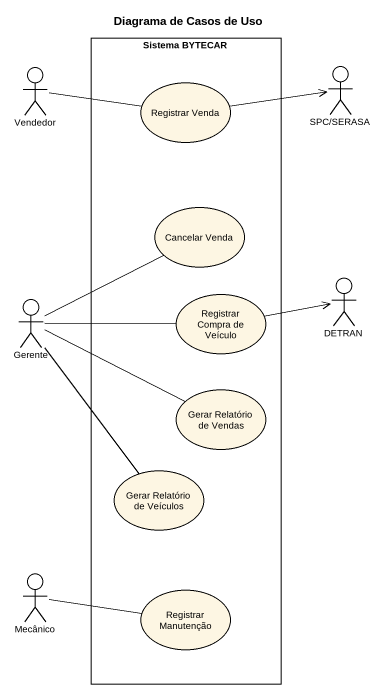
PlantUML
@startuml
title Diagrama de Casos de Uso
rectangle "Sistema BYTECAR" as Sistema_BYTECAR {
  usecase "Registrar Venda" as Registrar_Venda
  usecase "Cancelar Venda" as Cancelar_Venda
  usecase "Registrar Compra de Veículo" as Registrar_Compra_de_Veículo
  usecase "Gerar Relatório de Vendas" as Gerar_Relatório_de_Vendas
  usecase "Gerar Relatório de Veículos" as Gerar_Relatório_de_Veículos
  usecase "Registrar Manutenção" as Registrar_Manutenção
}
actor Vendedor
actor "SPC/SERASA" as SPC_SERASA
actor DETRAN
actor Gerente
actor Mecânico
Vendedor -right- Registrar_Venda
Registrar_Venda -right-> SPC_SERASA
Gerente -right- Cancelar_Venda
Gerente -right- Registrar_Compra_de_Veículo
Gerente -right- Gerar_Relatório_de_Vendas
Gerente -- Gerar_Relatório_de_Veículos
Registrar_Compra_de_Veículo -right-> DETRAN
Mecânico -right- Registrar_Manutenção
@enduml
